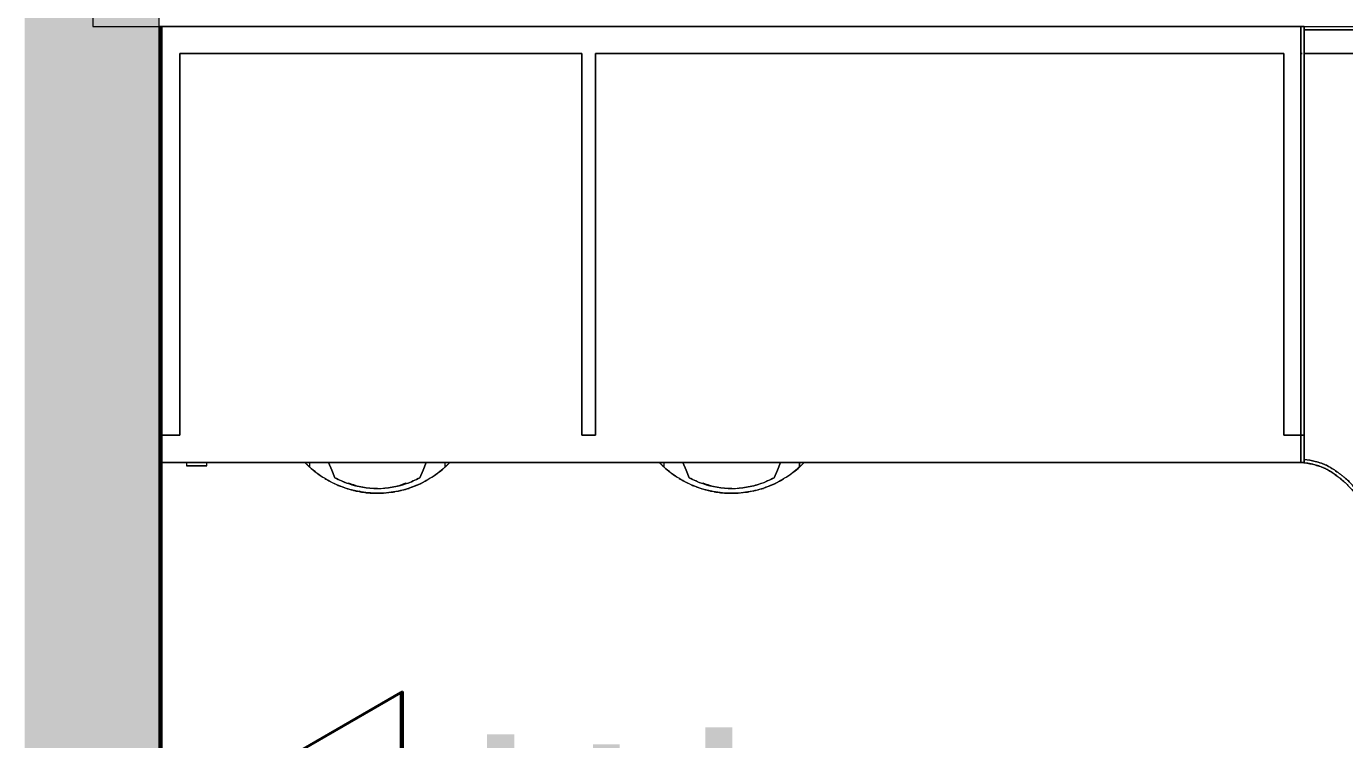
# Model space of a CAD drawing. Header units: inches. Extents: x 416 to 2283, y -56 to 1824.
# Drawn here: x 1669.43 to 1717.79, y 808.31 to 834.48 of the extents above; entities that cross this region are included whole.
import ezdxf

# ---------------------------------------------------------------- set-up
doc = ezdxf.new("R2010")
doc.units = ezdxf.units.IN
doc.header["$MEASUREMENT"] = 0
for name, color, linetype, lineweight in [('A-ANNO-NOTE', 131, 'Continuous', 13), ('A-WALL-PATT', 111, 'Continuous', 13), ('I-FURN', 30, 'Continuous', 9), ('I-FURN-PNLS', 30, 'Continuous', 9), ('I-WALL', 2, 'Continuous', 13), ('Orbis - Background_dwg', 8, 'Continuous', 9), ('Orbis_BB$0$A-Wall-Exst', 7, 'Continuous', 9)]:
    doc.layers.add(name, color=color, linetype=linetype, lineweight=lineweight)
doc.styles.add('Swis721 Lt BT', font='swissl.ttf', dxfattribs={"height": 9})

# ---------------------------------------------------------------- blocks, each defined once
blk = doc.blocks.new('Zira Wksta 11 - Type 3-7422101-Level XX  POWER _ SIGNAL')
at = {"layer": 'I-FURN'}
for p, q in [((-16.173, 72.355), (-16.001, 72.355)), ((-16.173, 72.355), (-16.001, 72.355)), ((-16.001, 72.361), (-16.167, 72.361)), ((-16.001, 72.361), (-16.167, 72.361)), ((-16.001, 72.516), (-16.001, 72.532)), ((-16.001, 72.532), (-16.001, 72.529)), ((-16.001, 72.478), (-16.001, 72.532)), ((-16.001, 72.532), (-16.001, 72.488)), ((-16.001, 72.529), (-16.001, 72.52)), ((-16.001, 72.52), (-16.001, 72.488)), ((-16.001, 72.478), (-16.001, 72.516)), ((-16.001, 72.488), (-16.001, 72.457)), ((-16.001, 72.488), (-16.001, 72.387)), ((-16.001, 72.386), (-16.001, 72.478)), ((-16.001, 72.386), (-16.001, 72.478)), ((-16.001, 72.457), (-16.001, 72.422)), ((-16.001, 72.422), (-16.001, 72.387)), ((-16.001, 72.355), (-16.001, 72.387)), ((-16.001, 72.355), (-16.001, 72.387)), ((-16.001, 72.386), (-16.001, 72.361)), ((-16.001, 72.386), (-16.001, 72.361)), ((-16.001, 72.355), (-16.001, 71.666)), ((-16.001, 72.014), (-16.001, 72.355)), ((-16.001, 72.355), (-16.001, 71.666)), ((-16.001, 72.014), (-16.001, 72.355)), ((-16.001, 71.666), (-16.281, 71.55)), ((-16.281, 71.55), (-16.001, 71.666)), ((-16.281, 71.55), (-16.001, 71.666)), ((-16.001, 71.666), (-16.001, 72.011)), ((-16.001, 71.666), (-16.001, 72.011)), ((-16.281, 71.55), (-16.562, 71.434)), ((-16.562, 71.434), (-16.281, 71.55)), ((-16.562, 71.434), (-16.281, 71.55)), ((-16.281, 68.2), (-16.562, 68.316)), ((-16.281, 68.2), (-16.562, 68.316)), ((-16.001, 68.083), (-16.281, 68.2)), ((-16.001, 68.083), (-16.281, 68.2)), ((-16.001, 67.739), (-16.001, 68.083)), ((-16.001, 68.083), (-16.001, 67.395)), ((-16.001, 67.739), (-16.001, 68.083)), ((-16.001, 68.083), (-16.001, 67.395)), ((-16.001, 67.395), (-16.001, 67.736)), ((-16.001, 67.395), (-16.001, 67.736)), ((-16.001, 67.395), (-16.173, 67.395)), ((-16.001, 67.395), (-16.173, 67.395)), ((-16.167, 67.388), (-16.001, 67.388)), ((-16.167, 67.388), (-16.001, 67.388)), ((-16.001, 67.363), (-16.001, 67.395)), ((-16.001, 67.363), (-16.001, 67.395)), ((-16.001, 67.388), (-16.001, 67.363)), ((-16.001, 67.388), (-16.001, 67.363)), ((-16.001, 67.363), (-16.001, 67.261)), ((-16.001, 67.271), (-16.001, 67.363)), ((-16.001, 67.363), (-16.001, 67.261)), ((-16.001, 67.271), (-16.001, 67.363)), ((-16.001, 67.217), (-16.001, 67.271)), ((-16.001, 67.234), (-16.001, 67.271)), ((-16.001, 67.261), (-16.001, 67.217)), ((-16.001, 67.261), (-16.001, 67.217)), ((-16.001, 67.223), (-16.001, 67.234)), ((-16.001, 67.217), (-16.001, 67.223)), ((-16, 59.516), (-16, 59.532)), ((-16, 59.532), (-16, 59.529)), ((-16, 59.529), (-16, 59.52)), ((-16, 59.52), (-16, 59.506)), ((-16, 59.478), (-16, 59.516)), ((-16, 59.506), (-16, 59.488)), ((-16, 59.488), (-16, 59.457)), ((-16.173, 59.355), (-16, 59.355)), ((-16, 59.361), (-16.167, 59.361)), ((-16, 59.434), (-16, 59.478)), ((-16, 59.457), (-16, 59.422)), ((-16, 59.386), (-16, 59.434)), ((-16, 59.422), (-16, 59.387)), ((-16, 59.355), (-16, 59.387)), ((-16, 59.386), (-16, 59.361)), ((-16, 59.355), (-16, 59.011)), ((-16, 59.014), (-16, 59.355)), ((-16, 59.011), (-16, 58.666)), ((-16, 58.666), (-16, 59.011)), ((-16.562, 58.434), (-16.281, 58.55)), ((-16.281, 58.55), (-16, 58.666)), ((-16.281, 55.2), (-16.562, 55.316)), ((-16, 55.083), (-16.281, 55.2)), ((-16, 54.739), (-16, 55.083)), ((-16, 55.083), (-16, 54.395)), ((-16, 54.395), (-16, 54.736)), ((-16, 54.395), (-16.173, 54.395)), ((-16.167, 54.388), (-16, 54.388)), ((-16, 54.363), (-16, 54.395)), ((-16, 54.388), (-16, 54.363)), ((-16, 54.363), (-16, 54.261)), ((-16, 54.316), (-16, 54.363)), ((-16, 54.271), (-16, 54.316)), ((-16, 54.217), (-16, 54.271)), ((-16, 54.261), (-16, 54.217))]:
    blk.add_line(p, q, dxfattribs=at)
at = {"layer": 'I-FURN', "flags": 128}
for points in [[(-16.001, 71.666), (-16.281, 71.55), (-16.562, 71.434)], [(-16.562, 68.316), (-16.281, 68.2), (-16.001, 68.083)], [(-16.562, 68.316), (-16.281, 68.2), (-16.001, 68.083)], [(-16, 58.666), (-16.281, 58.55), (-16.562, 58.434)], [(-16.562, 55.316), (-16.281, 55.2), (-16, 55.083)]]:
    blk.add_lwpolyline(points, dxfattribs=at)
at = {"layer": 'I-FURN'}
for centre, start, end in [((-13.447, 69.875), 137.0298, 137.7037), ((-13.447, 69.875), 137.0298, 137.7037), ((-13.447, 69.875), 137.0393, 137.5678), ((-13.447, 69.875), 137.0393, 137.5678), ((-13.447, 69.875), 222.2979, 222.9719), ((-13.447, 69.875), 222.2979, 222.9719), ((-13.447, 69.875), 222.4338, 222.9623), ((-13.447, 69.875), 222.4338, 222.9623), ((-13.447, 56.875), 137.0298, 137.7037), ((-13.447, 56.875), 137.0393, 137.5678), ((-13.447, 56.875), 222.2979, 222.9719), ((-13.447, 56.875), 222.4338, 222.9623)]:
    blk.add_arc(centre, 3.685, start, end, dxfattribs=at)
for points, knots in [([(-16.173, 67.395), (-16.325, 67.562), (-16.599, 67.925), (-16.903, 68.536), (-17.09, 69.193), (-17.175, 70.102), (-17.005, 71.01), (-16.599, 71.824), (-16.325, 72.188), (-16.173, 72.355)], [0, 0, 0, 0, 0.125, 0.25, 0.375, 0.5, 0.75, 0.875, 1, 1, 1, 1]), ([(-16.001, 72.532), (-16.001, 72.532), (-16.002, 72.53), (-16.005, 72.528), (-16.007, 72.526), (-16.01, 72.523), (-16.013, 72.52), (-16.016, 72.517), (-16.02, 72.513), (-16.024, 72.51), (-16.028, 72.506), (-16.032, 72.501), (-16.041, 72.493), (-16.049, 72.485), (-16.056, 72.478)], [0, 0, 0, 0, 0.125, 0.1875, 0.25, 0.3125, 0.375, 0.4375, 0.5, 0.5625, 0.625, 0.6875, 0.75, 1, 1, 1, 1]), ([(-16.001, 72.532), (-16.001, 72.532), (-16.002, 72.53), (-16.005, 72.528), (-16.007, 72.526), (-16.01, 72.523), (-16.013, 72.52), (-16.016, 72.517), (-16.02, 72.513), (-16.024, 72.51), (-16.028, 72.506), (-16.032, 72.501), (-16.041, 72.493), (-16.049, 72.485), (-16.056, 72.478)], [0, 0, 0, 0, 0.125, 0.1875, 0.25, 0.3125, 0.375, 0.4375, 0.5, 0.5625, 0.625, 0.6875, 0.75, 1, 1, 1, 1]), ([(-16.045, 72.488), (-16.04, 72.494), (-16.032, 72.502), (-16.022, 72.512), (-16.016, 72.517), (-16.012, 72.521), (-16.01, 72.524), (-16.007, 72.526), (-16.005, 72.528), (-16.003, 72.53), (-16.002, 72.531), (-16.001, 72.532), (-16.001, 72.532)], [0, 0, 0, 0, 0.25, 0.375, 0.5, 0.5625, 0.625, 0.6875, 0.75, 0.8125, 0.875, 1, 1, 1, 1]), ([(-16.045, 72.488), (-16.04, 72.494), (-16.032, 72.502), (-16.022, 72.512), (-16.016, 72.517), (-16.012, 72.521), (-16.01, 72.524), (-16.007, 72.526), (-16.005, 72.528), (-16.003, 72.53), (-16.002, 72.531), (-16.001, 72.532), (-16.001, 72.532)], [0, 0, 0, 0, 0.25, 0.375, 0.5, 0.5625, 0.625, 0.6875, 0.75, 0.8125, 0.875, 1, 1, 1, 1]), ([(-16.673, 71.657), (-16.728, 71.557), (-16.791, 71.43), (-16.846, 71.299), (-16.857, 71.273)], [0.15936451, 0.15936451, 0.15936451, 0.15936451, 0.22222222, 0.23762024, 0.23762024, 0.23762024, 0.23762024]), ([(-16.673, 71.657), (-16.728, 71.557), (-16.791, 71.43), (-16.846, 71.299), (-16.857, 71.273)], [0.15936451, 0.15936451, 0.15936451, 0.15936451, 0.22222222, 0.23762024, 0.23762024, 0.23762024, 0.23762024]), ([(-16.945, 71.035), (-16.973, 70.95), (-17.01, 70.823), (-17.041, 70.695), (-17.05, 70.654)], [0.28411479, 0.28411479, 0.28411479, 0.28411479, 0.33333333, 0.3562762, 0.3562762, 0.3562762, 0.3562762]), ([(-16.945, 71.035), (-16.973, 70.95), (-17.01, 70.823), (-17.041, 70.695), (-17.05, 70.654)], [0.28411479, 0.28411479, 0.28411479, 0.28411479, 0.33333333, 0.3562762, 0.3562762, 0.3562762, 0.3562762]), ([(-16.778, 70.938), (-16.837, 70.768), (-16.966, 70.243), (-16.99, 69.5), (-16.816, 68.991), (-16.753, 68.823)], [0.1666667, 0.1666667, 0.1666667, 0.1666667, 0.3333333, 0.6666667, 0.8333333, 0.8333333, 0.8333333, 0.8333333]), ([(-17.096, 70.392), (-17.106, 70.321), (-17.121, 70.194), (-17.127, 70.066), (-17.128, 70.01)], [0.40508035, 0.40508035, 0.40508035, 0.40508035, 0.44444444, 0.47528756, 0.47528756, 0.47528756, 0.47528756]), ([(-17.096, 70.392), (-17.106, 70.321), (-17.121, 70.194), (-17.127, 70.066), (-17.128, 70.01)], [0.40508035, 0.40508035, 0.40508035, 0.40508035, 0.44444444, 0.47528756, 0.47528756, 0.47528756, 0.47528756]), ([(-17.049, 69.095), (-17.04, 69.054), (-17.01, 68.926), (-16.976, 68.798), (-16.951, 68.711)], [0.64373131, 0.64373131, 0.64373131, 0.64373131, 0.66666667, 0.71591001, 0.71591001, 0.71591001, 0.71591001]), ([(-17.049, 69.095), (-17.04, 69.054), (-17.01, 68.926), (-16.976, 68.798), (-16.951, 68.711)], [0.64373131, 0.64373131, 0.64373131, 0.64373131, 0.66666667, 0.71591001, 0.71591001, 0.71591001, 0.71591001]), ([(-16.857, 68.477), (-16.808, 68.357), (-16.751, 68.225), (-16.678, 68.104), (-16.671, 68.093)], [0.76239192, 0.76239192, 0.76239192, 0.76239192, 0.83333333, 0.84070579, 0.84070579, 0.84070579, 0.84070579]), ([(-16.857, 68.477), (-16.808, 68.357), (-16.751, 68.225), (-16.678, 68.104), (-16.671, 68.093)], [0.76239192, 0.76239192, 0.76239192, 0.76239192, 0.83333333, 0.84070579, 0.84070579, 0.84070579, 0.84070579]), ([(-16.055, 67.271), (-16.049, 67.265), (-16.04, 67.255), (-16.029, 67.245), (-16.024, 67.24), (-16.02, 67.236), (-16.016, 67.233), (-16.013, 67.229), (-16.01, 67.226), (-16.007, 67.224), (-16.005, 67.221), (-16.002, 67.219), (-16.001, 67.218), (-16.001, 67.217)], [0, 0, 0, 0, 0.25, 0.375, 0.4375, 0.5, 0.5625, 0.625, 0.6875, 0.75, 0.8125, 0.875, 1, 1, 1, 1]), ([(-16.055, 67.271), (-16.049, 67.265), (-16.04, 67.255), (-16.029, 67.245), (-16.024, 67.24), (-16.02, 67.236), (-16.016, 67.233), (-16.013, 67.229), (-16.01, 67.226), (-16.007, 67.224), (-16.005, 67.221), (-16.002, 67.219), (-16.001, 67.218), (-16.001, 67.217)], [0, 0, 0, 0, 0.25, 0.375, 0.4375, 0.5, 0.5625, 0.625, 0.6875, 0.75, 0.8125, 0.875, 1, 1, 1, 1]), ([(-16.001, 67.217), (-16.001, 67.218), (-16.002, 67.218), (-16.003, 67.22), (-16.005, 67.222), (-16.007, 67.224), (-16.01, 67.226), (-16.012, 67.229), (-16.015, 67.232), (-16.018, 67.235), (-16.022, 67.238), (-16.026, 67.242), (-16.033, 67.249), (-16.04, 67.255), (-16.045, 67.261)], [0, 0, 0, 0, 0.125, 0.1875, 0.25, 0.3125, 0.375, 0.4375, 0.5, 0.5625, 0.625, 0.6875, 0.75, 1, 1, 1, 1]), ([(-16.001, 67.217), (-16.001, 67.218), (-16.002, 67.218), (-16.003, 67.22), (-16.005, 67.222), (-16.007, 67.224), (-16.01, 67.226), (-16.012, 67.229), (-16.015, 67.232), (-16.018, 67.235), (-16.022, 67.238), (-16.026, 67.242), (-16.033, 67.249), (-16.04, 67.255), (-16.045, 67.261)], [0, 0, 0, 0, 0.125, 0.1875, 0.25, 0.3125, 0.375, 0.4375, 0.5, 0.5625, 0.625, 0.6875, 0.75, 1, 1, 1, 1]), ([(-16, 59.532), (-16.001, 59.532), (-16.002, 59.53), (-16.005, 59.528), (-16.007, 59.526), (-16.01, 59.523), (-16.013, 59.52), (-16.016, 59.517), (-16.02, 59.513), (-16.024, 59.51), (-16.028, 59.506), (-16.032, 59.501), (-16.041, 59.493), (-16.049, 59.485), (-16.055, 59.478)], [0, 0, 0, 0, 0.125, 0.1875, 0.25, 0.3125, 0.375, 0.4375, 0.5, 0.5625, 0.625, 0.6875, 0.75, 1, 1, 1, 1]), ([(-16.045, 59.488), (-16.04, 59.494), (-16.032, 59.502), (-16.022, 59.512), (-16.016, 59.517), (-16.012, 59.521), (-16.009, 59.524), (-16.007, 59.526), (-16.005, 59.528), (-16.003, 59.53), (-16.001, 59.531), (-16.001, 59.532), (-16, 59.532)], [0, 0, 0, 0, 0.25, 0.375, 0.5, 0.5625, 0.625, 0.6875, 0.75, 0.8125, 0.875, 1, 1, 1, 1]), ([(-16.173, 54.395), (-16.325, 54.562), (-16.599, 54.925), (-16.903, 55.536), (-17.09, 56.193), (-17.175, 57.102), (-17.005, 58.01), (-16.599, 58.824), (-16.325, 59.188), (-16.173, 59.355)], [0, 0, 0, 0, 0.125, 0.25, 0.375, 0.5, 0.75, 0.875, 1, 1, 1, 1]), ([(-16.673, 58.657), (-16.728, 58.557), (-16.791, 58.43), (-16.846, 58.299), (-16.857, 58.273)], [0.15936451, 0.15936451, 0.15936451, 0.15936451, 0.22222222, 0.23762024, 0.23762024, 0.23762024, 0.23762024]), ([(-16.945, 58.035), (-16.973, 57.95), (-17.01, 57.823), (-17.04, 57.695), (-17.049, 57.654)], [0.28411479, 0.28411479, 0.28411479, 0.28411479, 0.33333333, 0.3562762, 0.3562762, 0.3562762, 0.3562762]), ([(-17.096, 57.392), (-17.106, 57.321), (-17.121, 57.194), (-17.127, 57.066), (-17.128, 57.01)], [0.40508035, 0.40508035, 0.40508035, 0.40508035, 0.44444444, 0.47528756, 0.47528756, 0.47528756, 0.47528756]), ([(-17.049, 56.095), (-17.04, 56.054), (-17.009, 55.926), (-16.976, 55.798), (-16.951, 55.711)], [0.64373131, 0.64373131, 0.64373131, 0.64373131, 0.66666667, 0.71591001, 0.71591001, 0.71591001, 0.71591001]), ([(-16.857, 55.477), (-16.808, 55.357), (-16.751, 55.225), (-16.678, 55.104), (-16.671, 55.093)], [0.76239192, 0.76239192, 0.76239192, 0.76239192, 0.83333333, 0.84070579, 0.84070579, 0.84070579, 0.84070579]), ([(-16.055, 54.271), (-16.049, 54.265), (-16.039, 54.255), (-16.029, 54.245), (-16.024, 54.24), (-16.02, 54.236), (-16.016, 54.233), (-16.013, 54.229), (-16.01, 54.226), (-16.007, 54.224), (-16.005, 54.221), (-16.002, 54.219), (-16.001, 54.218), (-16, 54.217)], [0, 0, 0, 0, 0.25, 0.375, 0.4375, 0.5, 0.5625, 0.625, 0.6875, 0.75, 0.8125, 0.875, 1, 1, 1, 1]), ([(-16, 54.217), (-16.001, 54.218), (-16.001, 54.218), (-16.003, 54.22), (-16.005, 54.222), (-16.007, 54.224), (-16.009, 54.226), (-16.012, 54.229), (-16.015, 54.232), (-16.018, 54.235), (-16.022, 54.238), (-16.025, 54.242), (-16.033, 54.249), (-16.039, 54.255), (-16.045, 54.261)], [0, 0, 0, 0, 0.125, 0.1875, 0.25, 0.3125, 0.375, 0.4375, 0.5, 0.5625, 0.625, 0.6875, 0.75, 1, 1, 1, 1])]:
    blk.add_open_spline(points, degree=3, knots=knots, dxfattribs=at)
for points in [[(-16.581, 71.813), (-16.462, 72.006), (-16.325, 72.188), (-16.173, 72.355)], [(-16.167, 72.361), (-16.303, 72.212), (-16.427, 72.052), (-16.537, 71.883)], [(-16.167, 72.361), (-16.303, 72.212), (-16.427, 72.052), (-16.537, 71.883)], [(-16.144, 72.387), (-16.133, 72.399), (-16.111, 72.422), (-16.077, 72.457), (-16.056, 72.478), (-16.045, 72.488)], [(-16.144, 72.387), (-16.133, 72.399), (-16.111, 72.422), (-16.077, 72.457), (-16.056, 72.478), (-16.045, 72.488)], [(-16.056, 72.478), (-16.07, 72.464), (-16.099, 72.434), (-16.129, 72.402), (-16.144, 72.386)], [(-16.056, 72.478), (-16.07, 72.464), (-16.099, 72.434), (-16.129, 72.402), (-16.144, 72.386)], [(-16.884, 71.206), (-16.802, 71.417), (-16.709, 71.627), (-16.581, 71.813)], [(-16.586, 71.805), (-16.616, 71.757), (-16.645, 71.707), (-16.673, 71.657)], [(-16.586, 71.805), (-16.616, 71.757), (-16.645, 71.707), (-16.673, 71.657)], [(-17.069, 70.552), (-17.028, 70.775), (-16.961, 70.992), (-16.884, 71.206)], [(-16.562, 71.434), (-16.733, 71.116), (-16.97, 70.424), (-16.97, 69.325), (-16.733, 68.633), (-16.562, 68.316)], [(-16.901, 71.162), (-16.916, 71.12), (-16.931, 71.077), (-16.945, 71.035)], [(-16.901, 71.162), (-16.916, 71.12), (-16.931, 71.077), (-16.945, 71.035)], [(-16.857, 71.273), (-16.868, 71.247), (-16.878, 71.221), (-16.888, 71.196)], [(-16.857, 71.273), (-16.868, 71.247), (-16.878, 71.221), (-16.888, 71.196)], [(-16.778, 70.938), (-16.752, 71.014), (-16.721, 71.087), (-16.688, 71.16)], [(-16.778, 70.938), (-16.752, 71.014), (-16.721, 71.087), (-16.688, 71.16)], [(-16.692, 71.162), (-16.724, 71.089), (-16.751, 71.014), (-16.776, 70.939)], [(-16.68, 71.191), (-16.644, 71.273), (-16.605, 71.354), (-16.562, 71.434)], [(-16.562, 71.434), (-16.605, 71.354), (-16.644, 71.273), (-16.68, 71.191)], [(-16.68, 71.191), (-16.644, 71.273), (-16.605, 71.354), (-16.562, 71.434)], [(-17.049, 70.655), (-17.057, 70.618), (-17.064, 70.582), (-17.071, 70.545)], [(-17.049, 70.655), (-17.057, 70.618), (-17.064, 70.582), (-17.071, 70.545)], [(-16.911, 70.414), (-16.881, 70.592), (-16.823, 70.762), (-16.758, 70.929)], [(-16.911, 70.414), (-16.881, 70.592), (-16.823, 70.762), (-16.758, 70.929)], [(-16.884, 68.543), (-16.966, 68.755), (-17.089, 69.193), (-17.157, 69.876), (-17.104, 70.325), (-17.06, 70.547)], [(-17.076, 70.519), (-17.083, 70.477), (-17.09, 70.434), (-17.096, 70.392)], [(-17.076, 70.519), (-17.083, 70.477), (-17.09, 70.434), (-17.096, 70.392)], [(-16.955, 69.875), (-16.955, 70.055), (-16.95, 70.239), (-16.911, 70.414)], [(-16.955, 69.875), (-16.955, 70.055), (-16.95, 70.239), (-16.911, 70.414)], [(-17.13, 70.01), (-17.133, 69.92), (-17.132, 69.83), (-17.128, 69.74)], [(-17.13, 70.01), (-17.133, 69.92), (-17.132, 69.83), (-17.128, 69.74)], [(-17.13, 69.74), (-17.125, 69.612), (-17.112, 69.485), (-17.093, 69.359)], [(-17.13, 69.74), (-17.125, 69.612), (-17.112, 69.485), (-17.093, 69.359)], [(-16.911, 69.336), (-16.94, 69.514), (-16.966, 69.697), (-16.971, 69.879)], [(-16.911, 69.336), (-16.94, 69.514), (-16.966, 69.697), (-16.971, 69.879)], [(-17.096, 69.357), (-17.09, 69.315), (-17.083, 69.273), (-17.075, 69.231)], [(-17.096, 69.357), (-17.09, 69.315), (-17.083, 69.273), (-17.075, 69.231)], [(-17.071, 69.204), (-17.064, 69.168), (-17.057, 69.131), (-17.049, 69.095)], [(-17.071, 69.204), (-17.064, 69.168), (-17.057, 69.131), (-17.049, 69.095)], [(-16.778, 68.811), (-16.837, 68.982), (-16.876, 69.157), (-16.911, 69.336)], [(-16.778, 68.811), (-16.837, 68.982), (-16.876, 69.157), (-16.911, 69.336)], [(-16.945, 68.715), (-16.929, 68.667), (-16.913, 68.619), (-16.897, 68.571)], [(-16.945, 68.715), (-16.929, 68.667), (-16.913, 68.619), (-16.897, 68.571)], [(-16.562, 68.316), (-16.647, 68.475), (-16.72, 68.64), (-16.778, 68.811)], [(-16.778, 68.811), (-16.72, 68.64), (-16.647, 68.475), (-16.562, 68.316)], [(-16.562, 68.316), (-16.647, 68.475), (-16.72, 68.64), (-16.778, 68.811)], [(-16.888, 68.554), (-16.878, 68.528), (-16.868, 68.502), (-16.858, 68.476)], [(-16.888, 68.554), (-16.878, 68.528), (-16.868, 68.502), (-16.858, 68.476)], [(-16.173, 67.395), (-16.325, 67.562), (-16.599, 67.925), (-16.802, 68.332), (-16.884, 68.543)], [(-16.672, 68.092), (-16.645, 68.042), (-16.614, 67.994), (-16.582, 67.947)], [(-16.672, 68.092), (-16.645, 68.042), (-16.614, 67.994), (-16.582, 67.947)], [(-16.537, 67.866), (-16.427, 67.697), (-16.303, 67.537), (-16.167, 67.388)], [(-16.537, 67.866), (-16.427, 67.697), (-16.303, 67.537), (-16.167, 67.388)], [(-16.144, 67.363), (-16.129, 67.347), (-16.099, 67.316), (-16.07, 67.286), (-16.055, 67.271)], [(-16.045, 67.261), (-16.056, 67.272), (-16.077, 67.293), (-16.11, 67.327), (-16.133, 67.351), (-16.144, 67.363)], [(-16.144, 67.363), (-16.129, 67.347), (-16.099, 67.316), (-16.07, 67.286), (-16.055, 67.271)], [(-16.045, 67.261), (-16.056, 67.272), (-16.077, 67.293), (-16.11, 67.327), (-16.133, 67.351), (-16.144, 67.363)], [(-16.144, 59.387), (-16.133, 59.399), (-16.11, 59.422), (-16.077, 59.457), (-16.056, 59.478), (-16.045, 59.488)], [(-16.167, 59.361), (-16.303, 59.212), (-16.427, 59.052), (-16.537, 58.883)], [(-16.055, 59.478), (-16.07, 59.464), (-16.099, 59.434), (-16.129, 59.402), (-16.144, 59.386)], [(-16.586, 58.805), (-16.616, 58.757), (-16.645, 58.707), (-16.673, 58.657)], [(-16.562, 58.434), (-16.733, 58.116), (-16.97, 57.424), (-16.97, 56.325), (-16.733, 55.633), (-16.562, 55.316)], [(-16.895, 58.177), (-16.912, 58.13), (-16.929, 58.082), (-16.945, 58.035)], [(-16.857, 58.273), (-16.867, 58.247), (-16.878, 58.221), (-16.888, 58.196)], [(-16.778, 57.938), (-16.72, 58.109), (-16.647, 58.275), (-16.562, 58.434)], [(-17.049, 57.655), (-17.057, 57.618), (-17.064, 57.582), (-17.071, 57.545)], [(-16.91, 57.414), (-16.881, 57.592), (-16.823, 57.762), (-16.758, 57.929)], [(-17.076, 57.519), (-17.083, 57.477), (-17.09, 57.434), (-17.096, 57.392)], [(-16.955, 56.875), (-16.955, 57.055), (-16.949, 57.239), (-16.91, 57.414)], [(-17.13, 57.01), (-17.133, 56.92), (-17.132, 56.83), (-17.127, 56.74)], [(-17.13, 56.74), (-17.125, 56.612), (-17.112, 56.485), (-17.093, 56.359)], [(-16.91, 56.336), (-16.94, 56.514), (-16.966, 56.697), (-16.971, 56.879)], [(-17.096, 56.357), (-17.09, 56.315), (-17.083, 56.273), (-17.075, 56.231)], [(-17.071, 56.204), (-17.064, 56.168), (-17.056, 56.131), (-17.048, 56.095)], [(-16.778, 55.811), (-16.836, 55.982), (-16.876, 56.157), (-16.91, 56.336)], [(-16.945, 55.715), (-16.929, 55.667), (-16.913, 55.619), (-16.896, 55.571)], [(-16.562, 55.316), (-16.647, 55.475), (-16.72, 55.64), (-16.778, 55.811)], [(-16.887, 55.554), (-16.878, 55.528), (-16.868, 55.502), (-16.857, 55.476)], [(-16.672, 55.092), (-16.645, 55.042), (-16.614, 54.994), (-16.582, 54.947)], [(-16.537, 54.866), (-16.427, 54.697), (-16.303, 54.537), (-16.167, 54.388)], [(-16.144, 54.363), (-16.129, 54.347), (-16.099, 54.316), (-16.07, 54.286), (-16.055, 54.271)], [(-16.045, 54.261), (-16.056, 54.272), (-16.077, 54.293), (-16.11, 54.327), (-16.132, 54.351), (-16.144, 54.363)]]:
    blk.add_open_spline(points, degree=3, dxfattribs=at)
at = {"layer": 'I-FURN-PNLS'}
for p, q in [((-16, 36), (-16.001, 77.875)), ((-16.001, 77.875), (-0.001, 77.875)), ((-0.001, 77.875), (-16.001, 77.875)), ((-16.001, 77.875), (-16, 36)), ((-16, 36), (-16.001, 77.875)), ((-16.001, 77.875), (-0.001, 77.875)), ((-0.001, 77.875), (-15.001, 77.875)), ((-15.001, 77.875), (-15.001, 77.125)), ((-15.001, 77.125), (-15.001, 77.875)), ((-15.001, 77.875), (-0.001, 77.875)), ((0, 36), (-0.001, 77.875)), ((-0.001, 77.875), (0, 36)), ((-0.001, 77.875), (0, 36)), ((-15.001, 77.125), (-1.001, 77.125)), ((-1.001, 77.125), (-15.001, 77.125)), ((-1.001, 77.125), (-1, 62.375)), ((-1, 62.375), (-1.001, 77.125)), ((-16.001, 76.875), (-16.126, 76.875)), ((-16.126, 76.875), (-16.126, 76.765)), ((-16.126, 76.125), (-16.126, 76.875)), ((-16.126, 76.765), (-16.126, 76.235)), ((-16.001, 76.875), (-16.001, 76.862)), ((-16.001, 76.825), (-16.001, 76.875)), ((-16.001, 76.862), (-16.001, 76.825)), ((-16.001, 76.825), (-16.001, 76.597)), ((-16.001, 76.765), (-16.001, 76.825)), ((-16.001, 76.235), (-16.001, 76.765)), ((-16.001, 76.597), (-16.001, 76.5)), ((-16.001, 76.5), (-16.001, 76.403)), ((-16.126, 76.235), (-16.126, 76.125)), ((-16.126, 76.125), (-16.001, 76.125)), ((-16.001, 76.403), (-16.001, 76.125)), ((-16.001, 76.138), (-16.001, 76.235)), ((-16.001, 76.125), (-16.001, 76.138)), ((-1, 62.375), (-15, 62.375)), ((-15, 62.375), (-15, 61.875)), ((-15, 61.875), (-15, 62.375)), ((-15, 62.375), (-1, 62.375)), ((-15, 61.875), (-1, 61.875)), ((-1, 61.875), (-15, 61.875)), ((-1, 61.875), (-1, 36.625)), ((-1, 36.625), (-1, 61.875)), ((0, 43.35), (0, 36)), ((0, 36), (0, 43.35)), ((-1, 36.625), (-15, 36.625)), ((-15, 36.625), (-15, 36)), ((-15, 36), (-15, 36.625)), ((-15, 36.625), (-1, 36.625)), ((-16, 35.875), (-16, 36)), ((-16, 36), (-16, 35.875)), ((-16, 35.875), (-16, 36)), ((-0.001, 36), (-16, 36)), ((-0.001, 36), (-16, 36)), ((-16, 36), (-0.001, 36)), ((-0.001, 35.875), (-16, 35.875)), ((-16, 35.875), (-0.001, 35.875)), ((-0.001, 35.875), (-16, 35.875)), ((-0.125, 35.875), (-15.887, 35.875)), ((-15.887, 35.875), (-0.125, 35.875)), ((-15, 35.992), (-15, 35.875)), ((-15, 35.875), (-15, 35.992)), ((-15, 35.875), (-0.001, 35.875)), ((-1.008, 35.875), (-15, 35.875)), ((-0.001, 36), (-1, 36)), ((-1, 36), (-1, 35.95)), ((-1, 35.95), (-1, 36)), ((-1, 36), (-0.005, 36)), ((-0.001, 35.875), (-1, 35.875)), ((-1, 35.875), (-1, 1.638)), ((-1, 18.5), (-1, 35.875)), ((-0.125, 0.243), (-0.125, 35.875)), ((-0.125, 35.875), (-0.125, 0.243)), ((0, 36), (0, 35.875)), ((0, 35.875), (0, 36)), ((0, 36), (0, 35.875)), ((0, 35.875), (0, 36)), ((0, 36), (0, 35.875)), ((-16.189, 35.188), (-16.238, 35.077))]:
    blk.add_line(p, q, dxfattribs=at)
for points, knots in [([(-16, 36), (-16.014, 35.849), (-16.048, 35.634), (-16.111, 35.404), (-16.153, 35.278), (-16.188, 35.187), (-16.227, 35.099), (-16.286, 34.984), (-16.37, 34.849), (-16.46, 34.723), (-16.522, 34.641), (-16.557, 34.595), (-16.591, 34.55), (-16.634, 34.497), (-16.702, 34.416), (-16.788, 34.323), (-16.875, 34.239), (-16.945, 34.175), (-16.998, 34.129), (-17.05, 34.085), (-17.119, 34.031), (-17.206, 33.969), (-17.312, 33.902), (-17.401, 33.849), (-17.474, 33.808), (-17.547, 33.769), (-17.639, 33.725), (-17.752, 33.675), (-17.868, 33.624), (-17.987, 33.574), (-18.108, 33.525), (-18.233, 33.476), (-18.488, 33.376), (-18.895, 33.217), (-19.48, 32.997), (-20.103, 32.767), (-20.757, 32.528), (-21.436, 32.281), (-22.135, 32.026), (-22.85, 31.766), (-23.578, 31.503), (-24.313, 31.236), (-25.3, 30.881), (-26.287, 30.527), (-27.26, 30.183), (-27.979, 29.93), (-28.687, 29.681), (-29.382, 29.436), (-30.061, 29.195), (-30.724, 28.958), (-31.368, 28.724), (-31.991, 28.494), (-32.595, 28.265), (-33.196, 28.037), (-33.806, 27.806), (-34.441, 27.57), (-35.002, 27.369), (-35.478, 27.202), (-35.787, 27.096), (-36.043, 27.01), (-36.239, 26.943), (-36.44, 26.877), (-36.645, 26.816), (-36.855, 26.756), (-37.069, 26.696), (-37.288, 26.641), (-37.511, 26.595), (-37.739, 26.555), (-37.972, 26.519), (-38.21, 26.491), (-38.452, 26.476), (-38.7, 26.472), (-39.036, 26.476), (-39.469, 26.515), (-40.008, 26.628), (-40.382, 26.739), (-40.572, 26.805)], [0, 0, 0, 0, 0.013514, 0.02027, 0.023649, 0.027027, 0.030405, 0.033784, 0.040541, 0.047297, 0.050676, 0.052365, 0.054054, 0.057432, 0.060811, 0.067568, 0.074324, 0.077703, 0.081081, 0.084459, 0.087838, 0.094595, 0.101351, 0.108108, 0.111486, 0.114865, 0.121622, 0.128378, 0.135135, 0.141892, 0.148649, 0.155405, 0.162162, 0.189189, 0.216216, 0.243243, 0.27027, 0.297297, 0.324324, 0.351351, 0.378378, 0.405405, 0.432432, 0.486486, 0.513514, 0.540541, 0.567568, 0.594595, 0.621622, 0.648649, 0.675676, 0.702703, 0.72973, 0.756757, 0.783784, 0.810811, 0.837838, 0.851351, 0.864865, 0.871622, 0.878378, 0.885135, 0.891892, 0.898649, 0.905405, 0.912162, 0.918919, 0.925676, 0.932432, 0.939189, 0.945946, 0.952703, 0.959459, 0.972973, 0.986486, 1, 1, 1, 1]), ([(-16.676, 34.447), (-16.671, 34.453), (-16.649, 34.479), (-16.61, 34.525), (-16.569, 34.578), (-16.536, 34.623), (-16.502, 34.668), (-16.442, 34.75), (-16.355, 34.874), (-16.274, 35.007), (-16.217, 35.119), (-16.179, 35.206), (-16.146, 35.296), (-16.105, 35.419), (-16.046, 35.644), (-16.013, 35.853), (-16, 36)], [-0.06025671, -0.06025671, -0.06025671, -0.06025671, -0.05921053, -0.05592105, -0.05263158, -0.05098684, -0.04934211, -0.04605263, -0.03947368, -0.03289474, -0.02960526, -0.02631579, -0.02302632, -0.01973684, -0.01315789, 0, 0, 0, 0]), ([(-16.197, 35.166), (-16.195, 35.171), (-16.178, 35.209), (-16.136, 35.319), (-16.057, 35.579), (-16.016, 35.825), (-16, 35.999)], [-0.02782958, -0.02782958, -0.02782958, -0.02782958, -0.02734375, -0.0234375, -0.015625, -0.00001499, -0.00001499, -0.00001499, -0.00001499]), ([(-16.086, 35.107), (-16.083, 35.115), (-16.063, 35.16), (-16.017, 35.28), (-15.943, 35.518), (-15.908, 35.739), (-15.89, 35.876)], [-0.02819078, -0.02819078, -0.02819078, -0.02819078, -0.02734375, -0.0234375, -0.015625, -0.00333188, -0.00333188, -0.00333188, -0.00333188]), ([(-15.887, 35.875), (-15.904, 35.736), (-15.945, 35.519), (-16.017, 35.28), (-16.063, 35.16), (-16.083, 35.115), (-16.086, 35.107)], [0.00332304, 0.00332304, 0.00332304, 0.00332304, 0.015625, 0.0234375, 0.02734375, 0.02819078, 0.02819078, 0.02819078, 0.02819078]), ([(-16.194, 34.899), (-16.211, 34.871), (-16.269, 34.778), (-16.351, 34.662), (-16.433, 34.552), (-16.493, 34.472), (-16.555, 34.395), (-16.638, 34.3), (-16.744, 34.191), (-16.848, 34.094), (-16.932, 34.02), (-17.017, 33.951), (-17.114, 33.881), (-17.189, 33.832), (-17.223, 33.811)], [0.03581779, 0.03581779, 0.03581779, 0.03581779, 0.0390625, 0.046875, 0.05078125, 0.0546875, 0.05859375, 0.0625, 0.0703125, 0.078125, 0.08203125, 0.0859375, 0.09375, 0.09994678, 0.09994678, 0.09994678, 0.09994678]), ([(-17.223, 33.811), (-17.189, 33.832), (-17.114, 33.881), (-17.017, 33.951), (-16.932, 34.02), (-16.848, 34.094), (-16.744, 34.191), (-16.638, 34.3), (-16.555, 34.395), (-16.493, 34.472), (-16.433, 34.552), (-16.351, 34.662), (-16.269, 34.778), (-16.211, 34.871), (-16.194, 34.899)], [-0.09994678, -0.09994678, -0.09994678, -0.09994678, -0.09375, -0.0859375, -0.08203125, -0.078125, -0.0703125, -0.0625, -0.05859375, -0.0546875, -0.05078125, -0.046875, -0.0390625, -0.03581779, -0.03581779, -0.03581779, -0.03581779]), ([(-16.679, 34.443), (-16.65, 34.477), (-16.601, 34.536), (-16.533, 34.626), (-16.452, 34.735), (-16.364, 34.86), (-16.302, 34.961), (-16.28, 35.001)], [-0.06048301, -0.06048301, -0.06048301, -0.06048301, -0.0546875, -0.05078125, -0.046875, -0.0390625, -0.03429125, -0.03429125, -0.03429125, -0.03429125]), ([(-16.086, 35.107), (-16.099, 35.078), (-16.133, 35.006), (-16.171, 34.938), (-16.194, 34.899)], [0.028190784, 0.028190784, 0.028190784, 0.028190784, 0.03125, 0.035817787, 0.035817787, 0.035817787, 0.035817787]), ([(-16.194, 34.899), (-16.171, 34.938), (-16.133, 35.006), (-16.099, 35.078), (-16.086, 35.106)], [-0.035817787, -0.035817787, -0.035817787, -0.035817787, -0.03125, -0.028190784, -0.028190784, -0.028190784, -0.028190784])]:
    blk.add_open_spline(points, degree=3, knots=knots, dxfattribs=at)
for points in [[(-16.28, 35.001), (-16.265, 35.026), (-16.252, 35.051), (-16.239, 35.077)], [(-16.228, 35.098), (-16.217, 35.12), (-16.207, 35.143), (-16.196, 35.166)], [(-16.71, 34.408), (-16.699, 34.421), (-16.687, 34.434), (-16.676, 34.447)], [(-16.71, 34.409), (-16.7, 34.42), (-16.69, 34.431), (-16.679, 34.443)]]:
    blk.add_open_spline(points, degree=3, dxfattribs=at)
blk = doc.blocks.new('Orbis - Background_dwg_Orbis_BB-7347761-Level XX  POWER _ SIGNAL')
at = {"layer": 'Orbis_BB$0$A-Wall-Exst'}
h = blk.add_hatch(color=256, dxfattribs=at)
h.paths.add_polyline_path([(12382.599, 1399.916), (12382.662, 1399.92), (12382.662, 1415.916), (12382.599, 1415.916), (12382.599, 1399.916)], flags=0)
h.paths.add_polyline_path([(11876.162, 1399.916), (11882.912, 1399.916), (11882.912, 1402.916), (11888.162, 1402.916), (11888.162, 1443.916), (11873.162, 1443.916), (11873.162, 1428.916), (11876.162, 1428.916), (11876.162, 1400.91)], flags=0)
h.paths.add_polyline_path([(11986.162, 1404.916), (11991.412, 1404.916), (11991.412, 1626.916), (12056.662, 1626.916), (12056.662, 1631.916), (11985.662, 1631.916), (11985.662, 1651.916), (11980.412, 1651.916), (11980.412, 1626.666), (11986.162, 1626.666), (11986.162, 1411.133)], flags=0)
h.paths.add_polyline_path([(12377.662, 1404.916), (12377.724, 1404.916), (12377.724, 1703.292), (12382.599, 1703.292), (12382.599, 1691.416), (12382.662, 1691.416), (12382.662, 1757.916), (12261.662, 1757.916), (12261.662, 1752.916), (12377.662, 1752.916), (12377.662, 1404.98)], flags=0)
h.paths.add_polyline_path([(12200.662, 1404.916), (12205.912, 1404.916), (12205.912, 1512.91), (12097.412, 1512.91), (12097.412, 1404.916), (12125.141, 1404.916)], flags=0)
h.paths.add_polyline_path([(12102.662, 1405.166), (12102.662, 1507.66), (12200.662, 1507.66), (12200.662, 1405.166), (12125.141, 1405.166)], flags=0)
h.paths.add_polyline_path([(11918.162, 1411.66), (11956.162, 1411.66), (11956.162, 1416.91), (11918.162, 1416.91)], flags=0)
h.paths.add_polyline_path([(12382.662, 1415.916), (12382.662, 1516.416), (12382.599, 1516.416), (12382.599, 1415.916)], flags=0)
h.paths.add_polyline_path([(11882.912, 1489.916), (11888.162, 1489.916), (11888.162, 1547.916), (11873.162, 1547.916), (11873.162, 1532.916), (11876.162, 1532.916), (11876.162, 1523.916), (11873.162, 1523.916), (11873.162, 1511.916), (11876.162, 1511.916), (11876.162, 1489.916), (11881.215, 1489.916)], flags=0)
h.paths.add_polyline_path([(12382.662, 1639.416), (12382.662, 1640.416), (12382.599, 1640.416), (12382.599, 1639.416)], flags=0)
h.paths.add_polyline_path([(12382.599, 1519.416), (12382.662, 1519.416), (12382.662, 1639.416), (12382.599, 1639.416), (12382.599, 1560.385)], flags=0)
h.paths.add_polyline_path([(12175.827, 1536.666), (12200.662, 1536.666), (12200.662, 1542.91), (12204.662, 1542.91), (12204.662, 1722.91), (12200.662, 1722.91), (12200.662, 1752.916), (12221.662, 1752.916), (12221.662, 1757.916), (12196.662, 1757.916), (12196.662, 1751.916), (12198.662, 1751.916), (12198.662, 1541.916), (12104.662, 1541.916), (12104.662, 1751.916), (12156.662, 1751.916), (12156.662, 1757.916), (12085.662, 1757.916), (12085.662, 1719.925), (12098.662, 1719.925), (12098.662, 1631.916), (12096.662, 1631.916), (12096.662, 1626.916), (12098.662, 1626.916), (12098.662, 1542.91), (12102.662, 1542.91), (12102.662, 1536.666), (12125.141, 1536.666)], flags=0)
h.paths.add_polyline_path([(11882.912, 1593.916), (11888.162, 1593.916), (11888.162, 1651.916), (11873.162, 1651.916), (11873.162, 1636.916), (11876.162, 1636.916), (11876.162, 1627.916), (11873.162, 1627.916), (11873.162, 1615.916), (11876.162, 1615.916), (11876.162, 1593.916), (11879.254, 1593.916)], flags=0)
h.paths.add_polyline_path([(12382.599, 1643.416), (12382.662, 1643.442), (12382.662, 1684.416), (12382.599, 1684.416), (12382.599, 1643.442)], flags=0)
h.paths.add_polyline_path([(11876.162, 1697.916), (11888.162, 1697.916), (11888.162, 1756.91), (11918.162, 1756.91), (11918.162, 1754.916), (11956.162, 1754.916), (11956.162, 1756.91), (11986.162, 1756.91), (11986.162, 1754.916), (11995.662, 1754.916), (11995.662, 1722.925), (11985.662, 1722.925), (11985.662, 1740.91), (11980.412, 1740.91), (11980.412, 1697.916), (11985.662, 1697.916), (11985.662, 1719.925), (11998.662, 1719.925), (11998.662, 1757.916), (11876.162, 1757.916), (11876.162, 1733.916), (11873.162, 1733.916), (11873.162, 1721.916), (11876.162, 1721.916)], flags=0)
h.paths.add_polyline_path([(12102.661, 1722.91), (12088.662, 1722.925), (12088.662, 1754.916), (12102.662, 1754.916), (12102.661, 1722.91)], flags=0)
h.paths.add_polyline_path([(11918.162, 1740.916), (11956.162, 1740.916), (11956.162, 1746.166), (11918.162, 1746.166)], flags=0)
at = {"layer": 'Orbis_BB$0$A-Wall-Exst', "color": 50, "lineweight": 50}
for p, q in [((12382.662, 1625.416), (12382.662, 1640.412)), ((12382.662, 1624.416), (12382.662, 1625.416)), ((12382.662, 1519.415), (12382.662, 1624.416))]:
    blk.add_line(p, q, dxfattribs=at)
blk = doc.blocks.new('Orbis - Background_dwg-7329766-Level XX  POWER _ SIGNAL')
blk.add_blockref('Orbis - Background_dwg_Orbis_BB-7347761-Level XX  POWER _ SIGNAL', (-10708.292, -805.937))

msp = doc.modelspace()

# ---------------------------------------------------------------- hatches: boundary and pattern name
at = {"layer": 'A-WALL-PATT', "lineweight": 9}
msp.add_hatch(color=7, dxfattribs=at).paths.add_polyline_path([(1674.308, 593.98), (1674.308, 897.356), (1669.433, 897.356), (1669.433, 593.98)], flags=0)

# ---------------------------------------------------------------- linework, layer by layer
at = {"layer": 'A-ANNO-NOTE', "lineweight": 30}
for p, q in [((1674.24, 804.879), (1683.172, 810.036)), ((1674.308, 804.918), (1683.24, 810.075)), ((1683.172, 810.036), (1683.172, 799.722)), ((1683.24, 810.075), (1683.24, 799.761))]:
    msp.add_line(p, q, dxfattribs=at)
at = {"layer": 'I-WALL', "color": 8, "lineweight": 20}
msp.add_line((1674.308, 713.48), (1674.308, 878.48), dxfattribs=at)
at = {"layer": 'I-WALL'}
for p, q in [((1671.87, 837.48), (1671.87, 834.48)), ((1671.87, 834.48), (1796.088, 834.48))]:
    msp.add_line(p, q, dxfattribs=at)

# ---------------------------------------------------------------- block references
at = {"layer": 'I-FURN', "rotation": 90.00000000000031}
msp.add_blockref('Zira Wksta 11 - Type 3-7422101-Level XX  POWER _ SIGNAL', (1752.183, 834.48), dxfattribs=at)
at = {"layer": 'Orbis - Background_dwg', "color": 7}
msp.add_blockref('Orbis - Background_dwg-7329766-Level XX  POWER _ SIGNAL', (0, 0), dxfattribs=at)

# ---------------------------------------------------------------- texts
at = {"layer": 'A-ANNO-NOTE', "lineweight": 9, "insert": (1686.332, 800.912), "char_height": 9, "width": 9.393, "attachment_point": 1, "rotation": 90, "style": 'Swis721 Lt BT'}
msp.add_mtext('E', dxfattribs=at)

doc.saveas('drawing.dxf')
